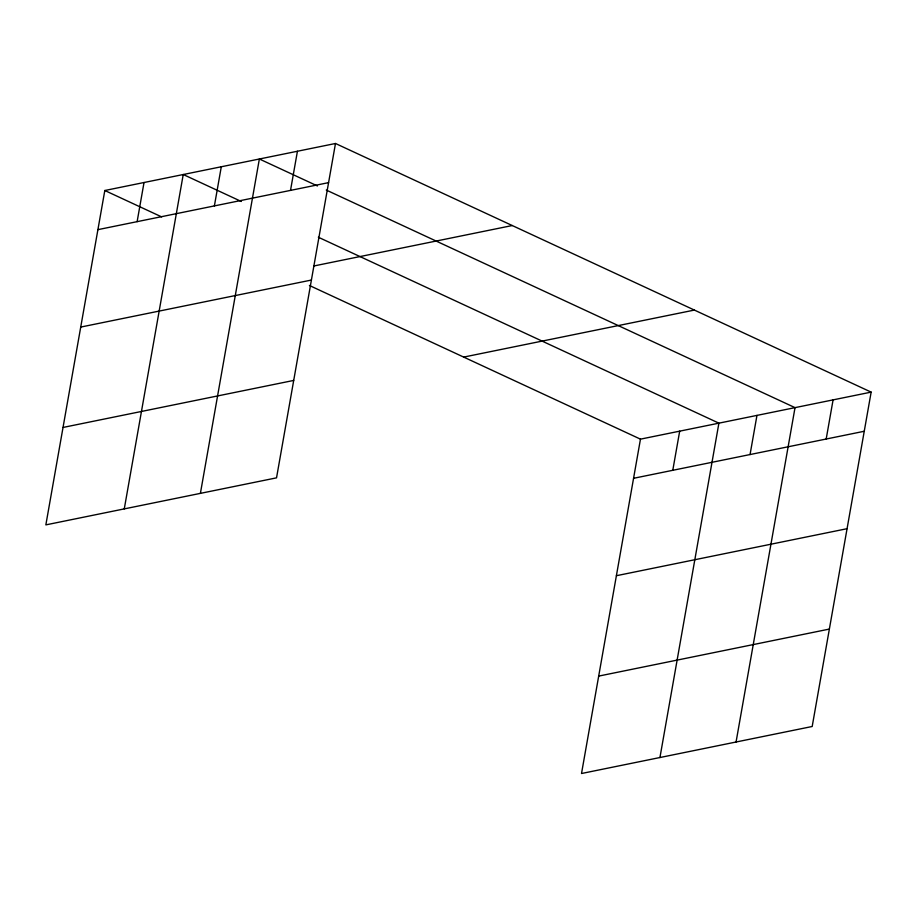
<?xml version="1.0" encoding="UTF-8"?>
<svg xmlns="http://www.w3.org/2000/svg" width="917" height="917" viewBox="0 0 917 917"><rect width="100%" height="100%" fill="white"/><g stroke="black" fill="none" stroke-linecap="round" stroke-linejoin="round"><path stroke-width="1.38" d="M335.484 143.488L104.813 190.507L45.85 524.879L276.533 477.849L335.484 143.488L871.15 392.121L812.187 726.493L581.516 773.512L640.467 439.151L871.15 392.121M137.126 221.65L144.026 182.517M124.276 508.889L183.24 174.517L241.32 201.476M214.395 205.901L221.295 166.756M200.399 493.369L259.362 158.996L317.442 185.956M290.517 190.381L297.429 151.248M672.78 470.295L679.692 431.15M659.942 757.534L718.905 423.161L318.337 237.228M750.06 454.545L756.961 415.401M736.064 742.013L795.028 407.641L326.28 190.06M826.183 439.025L833.083 399.881M97.901 229.651L328.584 182.632M313.786 265.987L512.259 225.536M80.73 327.071L311.402 280.052M63.032 427.448L293.704 380.429M463.704 357.091L694.375 310.072M633.567 478.296L864.25 431.265M616.396 575.716L847.067 528.696M598.698 676.093L829.369 629.073M104.813 190.507L161.633 216.882M309.407 285.474L640.467 439.151"/></g></svg>
